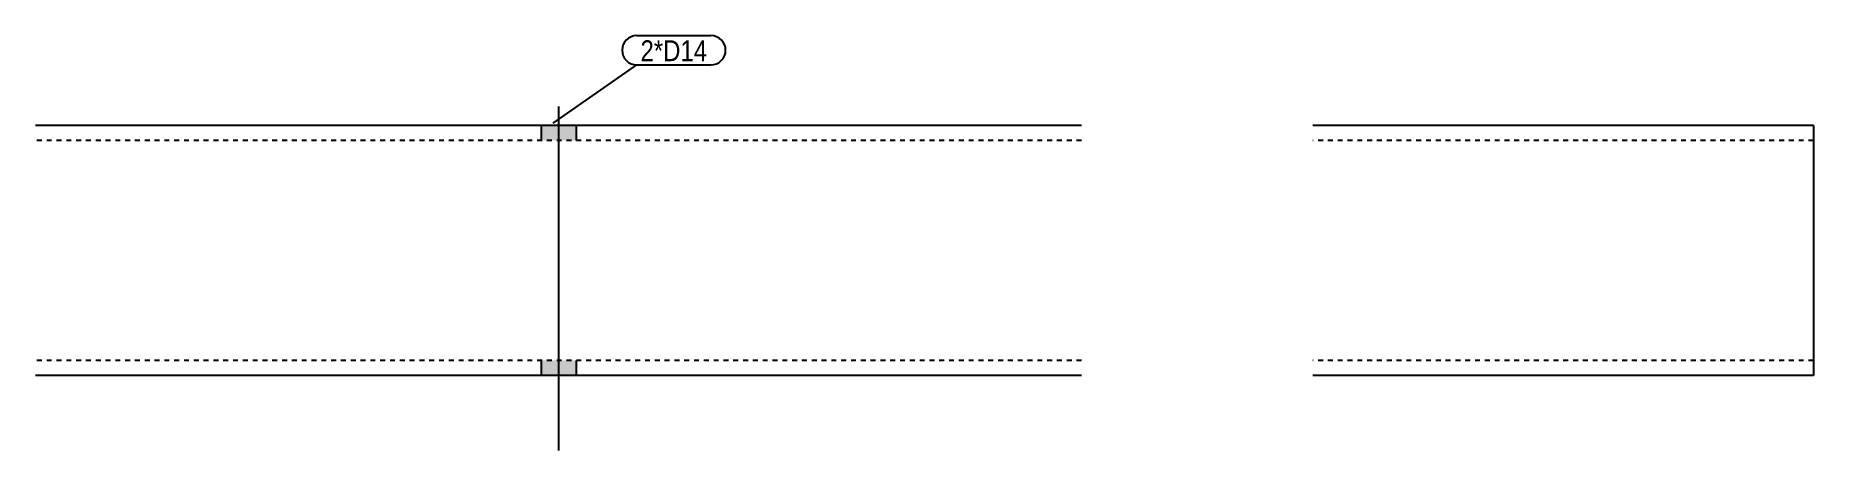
# Model space of a CAD drawing. Header units: millimetres. Extents: x 5 to 11456, y -5 to 186.
# Drawn here: x 10746 to 11456, y -5 to 161 of the extents above.
import ezdxf

# ---------------------------------------------------------------- set-up
doc = ezdxf.new("R2010")
doc.units = ezdxf.units.MM
doc.linetypes.add('DXK_LINE_DOT2', pattern=[3.9198, 1.9599, -1.9599])
doc.layers.add('STÅL', color=7, linetype='Continuous')
doc.layers.add('TEKST', color=7, linetype='Continuous')
doc.styles.add('Arial Narrow', font='ARIALN.TTF', dxfattribs={"height": 0.2})

msp = doc.modelspace()

# ---------------------------------------------------------------- hatches: boundary and pattern name
at = {"layer": 'STÅL', "linetype": 'Continuous'}
for points in [[(10961.76, 125), (10947.76, 125), (10947.76, 119), (10961.76, 119)], [(10961.76, 125), (10947.76, 125), (10947.76, 119), (10961.76, 119)], [(10961.76, 31), (10947.76, 31), (10947.76, 25), (10961.76, 25)], [(10961.76, 31), (10947.76, 31), (10947.76, 25), (10961.76, 25)]]:
    msp.add_hatch(color=3, dxfattribs=at).paths.add_polyline_path(points)

# ---------------------------------------------------------------- linework, layer by layer
at = {"layer": 'STÅL', "color": 3, "linetype": 'Continuous'}
for p, q in [((10954.76, 132.5), (10954.76, -5)), ((10954.76, 132.5), (10954.76, -5)), ((10947.76, 125), (10947.76, 119)), ((10947.76, 125), (10947.76, 119)), ((10961.76, 125), (10961.76, 119)), ((10961.76, 125), (10961.76, 119)), ((10947.76, 31), (10947.76, 25)), ((10947.76, 31), (10947.76, 25)), ((10961.76, 31), (10961.76, 25)), ((10961.76, 31), (10961.76, 25))]:
    msp.add_line(p, q, dxfattribs=at)
at = {"layer": 'STÅL', "color": 2, "linetype": 'Continuous'}
for p, q in [((11163.76, 125), (10745.76, 125)), ((11456.27, 125), (11256.27, 125)), ((11456.27, 125), (11456.27, 25)), ((11163.76, 25), (10745.76, 25)), ((11456.27, 25), (11256.27, 25))]:
    msp.add_line(p, q, dxfattribs=at)
at = {"layer": 'STÅL', "color": 7, "linetype": 'DXK_LINE_DOT2'}
for p, q in [((11163.76, 119), (10745.76, 119)), ((11456.27, 119), (11256.27, 119)), ((11163.76, 31), (10745.76, 31)), ((11456.27, 31), (11256.27, 31)), ((11456.27, 31), (11456.27, 31.46))]:
    msp.add_line(p, q, dxfattribs=at)

# ---------------------------------------------------------------- wipeouts: each hides what was drawn before it
at = {"color": 0}
msp.add_wipeout([(11014.17, 150.67), (11014.17, 159.42), (10987.53, 159.42), (10987.53, 150.67)], dxfattribs=at).dxf.layer = 'TEKST'

# ---------------------------------------------------------------- next in the draw order: wipeouts: each hides what was drawn before it
msp.add_wipeout([(11014.17, 150.67), (11014.17, 159.42), (10987.53, 159.42), (10987.53, 150.67)], dxfattribs=at).dxf.layer = 'TEKST'

# ---------------------------------------------------------------- next in the draw order: linework, layer by layer
at = {"layer": 'TEKST', "color": 7, "linetype": 'Continuous'}
for p, q in [((10986.03, 160.92), (11015.67, 160.92)), ((10952.63, 125.82), (10986.03, 149.17)), ((10986.03, 149.17), (11015.67, 149.17))]:
    msp.add_line(p, q, dxfattribs=at)
for centre, start, end in [((10986.03, 155.05), 90, 270), ((11015.67, 155.05), 270, 90)]:
    msp.add_arc(centre, 5.87, start, end, dxfattribs=at)

# ---------------------------------------------------------------- next in the draw order: texts
at = {"layer": 'TEKST', "color": 3, "style": 'Arial Narrow'}
msp.add_text('2*D14', height=8.351, dxfattribs=at).set_placement((10987.53, 150.67))

doc.saveas('drawing.dxf')
